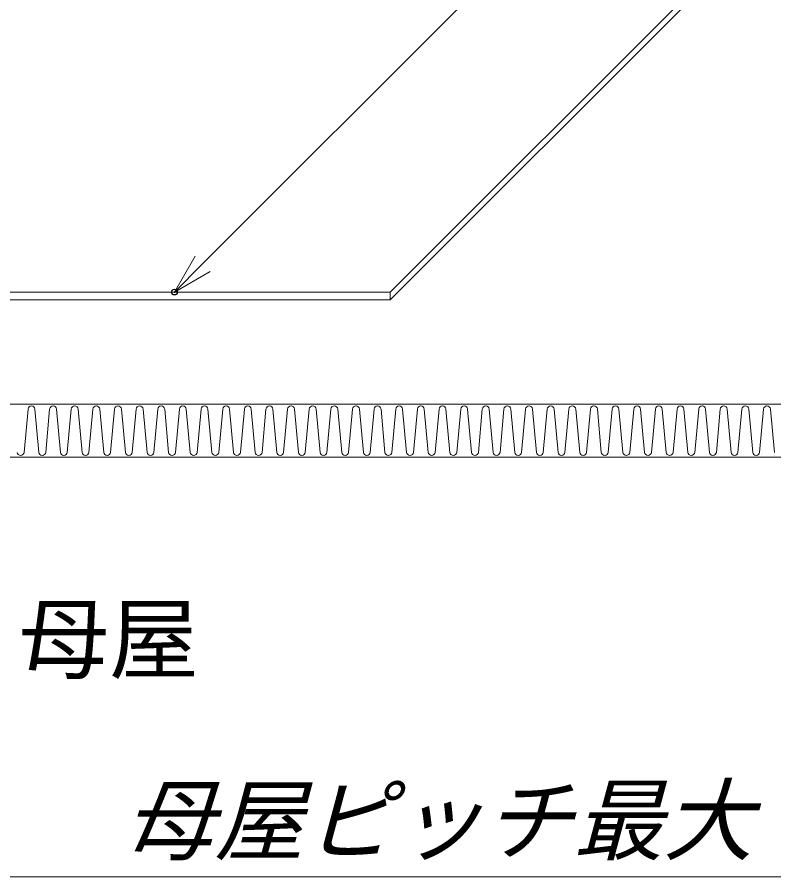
# Model space of a CAD drawing. Units: millimetres, scale not verified. Extents: x -840 to 840, y -594 to 594.
# Drawn here: x -346.7 to -214.1, y 5.6 to 156.2 of the extents above; entities that cross this region are included whole.
import ezdxf
from ezdxf.enums import TextEntityAlignment as Align

# ---------------------------------------------------------------- set-up
doc = ezdxf.new("R2010")
doc.units = ezdxf.units.MM
doc.header["$LTSCALE"] = 2
doc.header["$PDMODE"] = 32
doc.header["$PDSIZE"] = 1
for name, color, linetype, lineweight in [('0-2_断熱材', 4, 'Continuous', 9), ('0-5_IBｼｰﾄ', 7, 'Continuous', 9), ('0-7_寸法線', 7, 'Continuous', 9), ('0-8_文字', 5, 'Continuous', 9), ('0-9_0', 7, 'Continuous', 9)]:
    doc.layers.add(name, color=color, linetype=linetype, lineweight=lineweight)
doc.layers.add('0-A_Defpoints', color=7, linetype='Continuous')
doc.styles.add('ＭＳ ゴシック', font='')
doc.styles.get('ＭＳ ゴシック').set_extended_font_data('MS Gothic')

# ---------------------------------------------------------------- blocks, each defined once
blk = doc.blocks.new('_Open30')
at = {"layer": '0-9_0'}
blk.add_line((0, 0), (-2, 0), dxfattribs=at)
blk.add_lwpolyline([(-2, 0.5359), (0, 0), (-2, -0.5359)], dxfattribs=at)

msp = doc.modelspace()

# ---------------------------------------------------------------- linework, layer by layer
at = {"layer": '0-2_断熱材', "color": 7}
for p, q in [((-405.562, 88.412), (40.438, 88.412)), ((-405.562, 79.079), (40.438, 79.079))]:
    msp.add_line(p, q, dxfattribs=at)
at = {"layer": '0-2_断熱材'}
for p, q in [((-344.756, 87.541), (-345.449, 79.949)), ((-343.554, 87.541), (-342.86, 79.949)), ((-340.965, 87.541), (-341.659, 79.949)), ((-339.763, 87.541), (-339.07, 79.949)), ((-337.174, 87.541), (-337.868, 79.949)), ((-335.973, 87.541), (-335.279, 79.949)), ((-333.384, 87.541), (-334.077, 79.949)), ((-332.182, 87.541), (-331.489, 79.949)), ((-329.593, 87.541), (-330.287, 79.949)), ((-328.391, 87.541), (-327.698, 79.949)), ((-325.803, 87.541), (-326.496, 79.949)), ((-324.601, 87.541), (-323.907, 79.949)), ((-322.012, 87.541), (-322.706, 79.949)), ((-320.81, 87.541), (-320.117, 79.949)), ((-318.221, 87.541), (-318.915, 79.949)), ((-317.02, 87.541), (-316.326, 79.949)), ((-314.431, 87.541), (-315.124, 79.949)), ((-313.229, 87.541), (-312.536, 79.949)), ((-310.64, 87.541), (-311.334, 79.949)), ((-309.438, 87.541), (-308.745, 79.949)), ((-306.85, 87.541), (-307.543, 79.949)), ((-305.648, 87.541), (-304.954, 79.949)), ((-303.059, 87.541), (-303.753, 79.949)), ((-301.857, 87.541), (-301.164, 79.949)), ((-299.269, 87.541), (-299.962, 79.949)), ((-298.067, 87.541), (-297.373, 79.949)), ((-295.478, 87.541), (-296.171, 79.949)), ((-294.276, 87.541), (-293.583, 79.949)), ((-291.687, 87.541), (-292.381, 79.949)), ((-290.485, 87.541), (-289.792, 79.949)), ((-287.897, 87.541), (-288.59, 79.949)), ((-286.695, 87.541), (-286.001, 79.949)), ((-284.106, 87.541), (-284.8, 79.949)), ((-282.904, 87.541), (-282.211, 79.949)), ((-280.316, 87.541), (-281.009, 79.949)), ((-279.114, 87.541), (-278.42, 79.949)), ((-276.525, 87.541), (-277.218, 79.949)), ((-275.323, 87.541), (-274.63, 79.949)), ((-272.734, 87.541), (-273.428, 79.949)), ((-271.533, 87.541), (-270.839, 79.949)), ((-268.944, 87.541), (-269.637, 79.949)), ((-267.742, 87.541), (-267.048, 79.949)), ((-265.153, 87.541), (-265.847, 79.949)), ((-263.951, 87.541), (-263.258, 79.949)), ((-261.363, 87.541), (-262.056, 79.949)), ((-260.161, 87.541), (-259.467, 79.949)), ((-257.572, 87.541), (-258.265, 79.949)), ((-256.37, 87.541), (-255.677, 79.949)), ((-253.781, 87.541), (-254.475, 79.949)), ((-252.58, 87.541), (-251.886, 79.949)), ((-249.991, 87.541), (-250.684, 79.949)), ((-248.789, 87.541), (-248.095, 79.949)), ((-246.2, 87.541), (-246.894, 79.949)), ((-244.998, 87.541), (-244.305, 79.949)), ((-242.41, 87.541), (-243.103, 79.949)), ((-241.208, 87.541), (-240.514, 79.949)), ((-238.619, 87.541), (-239.312, 79.949)), ((-237.417, 87.541), (-236.724, 79.949)), ((-234.828, 87.541), (-235.522, 79.949)), ((-233.627, 87.541), (-232.933, 79.949)), ((-231.038, 87.541), (-231.731, 79.949)), ((-229.836, 87.541), (-229.142, 79.949)), ((-227.247, 87.541), (-227.941, 79.949)), ((-226.045, 87.541), (-225.352, 79.949)), ((-223.457, 87.541), (-224.15, 79.949)), ((-222.255, 87.541), (-221.561, 79.949)), ((-219.666, 87.541), (-220.359, 79.949)), ((-218.464, 87.541), (-217.771, 79.949)), ((-215.875, 87.541), (-216.569, 79.949)), ((-214.674, 87.541), (-213.98, 79.949))]:
    msp.add_line(p, q, dxfattribs=at)
for centre, start, end in [((-344.155, 87.485), 5.35135, 174.64865), ((-340.364, 87.485), 5.35135, 174.64865), ((-336.574, 87.485), 5.35135, 174.64865), ((-332.783, 87.485), 5.35135, 174.64865), ((-328.992, 87.485), 5.35135, 174.64865), ((-325.202, 87.485), 5.35135, 174.64865), ((-321.411, 87.485), 5.35135, 174.64865), ((-317.621, 87.485), 5.35135, 174.64865), ((-313.83, 87.485), 5.35135, 174.64865), ((-310.039, 87.485), 5.35135, 174.64865), ((-306.249, 87.485), 5.35135, 174.64865), ((-302.458, 87.485), 5.35135, 174.64865), ((-298.668, 87.485), 5.35135, 174.64865), ((-294.877, 87.485), 5.35135, 174.64865), ((-291.086, 87.485), 5.35135, 174.64865), ((-287.296, 87.485), 5.35135, 174.64865), ((-283.505, 87.485), 5.35135, 174.64865), ((-279.715, 87.485), 5.35135, 174.64865), ((-275.924, 87.485), 5.35135, 174.64865), ((-272.133, 87.485), 5.35135, 174.64865), ((-268.343, 87.485), 5.35135, 174.64865), ((-264.552, 87.485), 5.35135, 174.64865), ((-260.762, 87.485), 5.35135, 174.64865), ((-256.971, 87.485), 5.35135, 174.64865), ((-253.18, 87.485), 5.35135, 174.64865), ((-249.39, 87.485), 5.35135, 174.64865), ((-245.599, 87.485), 5.35135, 174.64865), ((-241.809, 87.485), 5.35135, 174.64865), ((-238.018, 87.485), 5.35135, 174.64865), ((-234.227, 87.485), 5.35135, 174.64865), ((-230.437, 87.485), 5.35135, 174.64865), ((-226.646, 87.485), 5.35135, 174.64865), ((-222.856, 87.485), 5.35135, 174.64865), ((-219.065, 87.485), 5.35135, 174.64865), ((-215.274, 87.485), 5.35135, 174.64865), ((-346.05, 80.006), 185.35135, 354.64865), ((-342.259, 80.006), 185.35135, 354.64865), ((-338.469, 80.006), 185.35135, 354.64865), ((-334.678, 80.006), 185.35135, 354.64865), ((-330.888, 80.006), 185.35135, 354.64865), ((-327.097, 80.006), 185.35135, 354.64865), ((-323.306, 80.006), 185.35135, 354.64865), ((-319.516, 80.006), 185.35135, 354.64865), ((-315.725, 80.006), 185.35135, 354.64865), ((-311.935, 80.006), 185.35135, 354.64865), ((-308.144, 80.006), 185.35135, 354.64865), ((-304.353, 80.006), 185.35135, 354.64865), ((-300.563, 80.006), 185.35135, 354.64865), ((-296.772, 80.006), 185.35135, 354.64865), ((-292.982, 80.006), 185.35135, 354.64865), ((-289.191, 80.006), 185.35135, 354.64865), ((-285.401, 80.006), 185.35135, 354.64865), ((-281.61, 80.006), 185.35135, 354.64865), ((-277.819, 80.006), 185.35135, 354.64865), ((-274.029, 80.006), 185.35135, 354.64865), ((-270.238, 80.006), 185.35135, 354.64865), ((-266.448, 80.006), 185.35135, 354.64865), ((-262.657, 80.006), 185.35135, 354.64865), ((-258.866, 80.006), 185.35135, 354.64865), ((-255.076, 80.006), 185.35135, 354.64865), ((-251.285, 80.006), 185.35135, 354.64865), ((-247.495, 80.006), 185.35135, 354.64865), ((-243.704, 80.006), 185.35135, 354.64865), ((-239.913, 80.006), 185.35135, 354.64865), ((-236.123, 80.006), 185.35135, 354.64865), ((-232.332, 80.006), 185.35135, 354.64865), ((-228.542, 80.006), 185.35135, 354.64865), ((-224.751, 80.006), 185.35135, 354.64865), ((-220.96, 80.006), 185.35135, 354.64865), ((-217.17, 80.006), 185.35135, 354.64865)]:
    msp.add_arc(centre, 0.604, start, end, dxfattribs=at)
at = {"layer": '0-5_IBｼｰﾄ'}
for p, q in [((-281.278, 106.696), (-173.245, 214.729)), ((-281.278, 108.029), (-646.611, 108.029)), ((-281.278, 106.696), (-647.945, 106.696))]:
    msp.add_line(p, q, dxfattribs=at)
msp.add_lwpolyline([(-281.278, 106.696), (-281.278, 108.029), (-173.498, 215.809)], dxfattribs=at)
at = {"layer": '0-7_寸法線'}
for p, q in [((-205.722, 221.419), (-314.161, 112.979)), ((-284.733, 108.029), (-319.111, 108.029)), ((-439.418, 5.556), (-53.418, 5.556))]:
    msp.add_line(p, q, dxfattribs=at)
at = {"layer": '0-A_Defpoints'}
msp.add_point((-319.111, 108.029), dxfattribs=at)

# ---------------------------------------------------------------- block references
at = {"layer": '0-7_寸法線', "xscale": 3.5, "yscale": 3.5, "rotation": 225}
msp.add_blockref('_Open30', (-319.111, 108.029), dxfattribs=at)

# ---------------------------------------------------------------- texts
at = {"layer": '0-7_寸法線', "style": 'ＭＳ ゴシック', "oblique": 15}
msp.add_text('母屋ピッチ最大 1500㎜', height=11.54, dxfattribs=at).set_placement((-327.886, 6.239), align=Align.BOTTOM_LEFT)
at = {"layer": '0-8_文字', "color": 7, "style": 'ＭＳ ゴシック'}
msp.add_text('母屋', height=11.54, dxfattribs=at).set_placement((-346.337, 38.009), align=Align.BOTTOM_LEFT)

doc.saveas('drawing.dxf')
